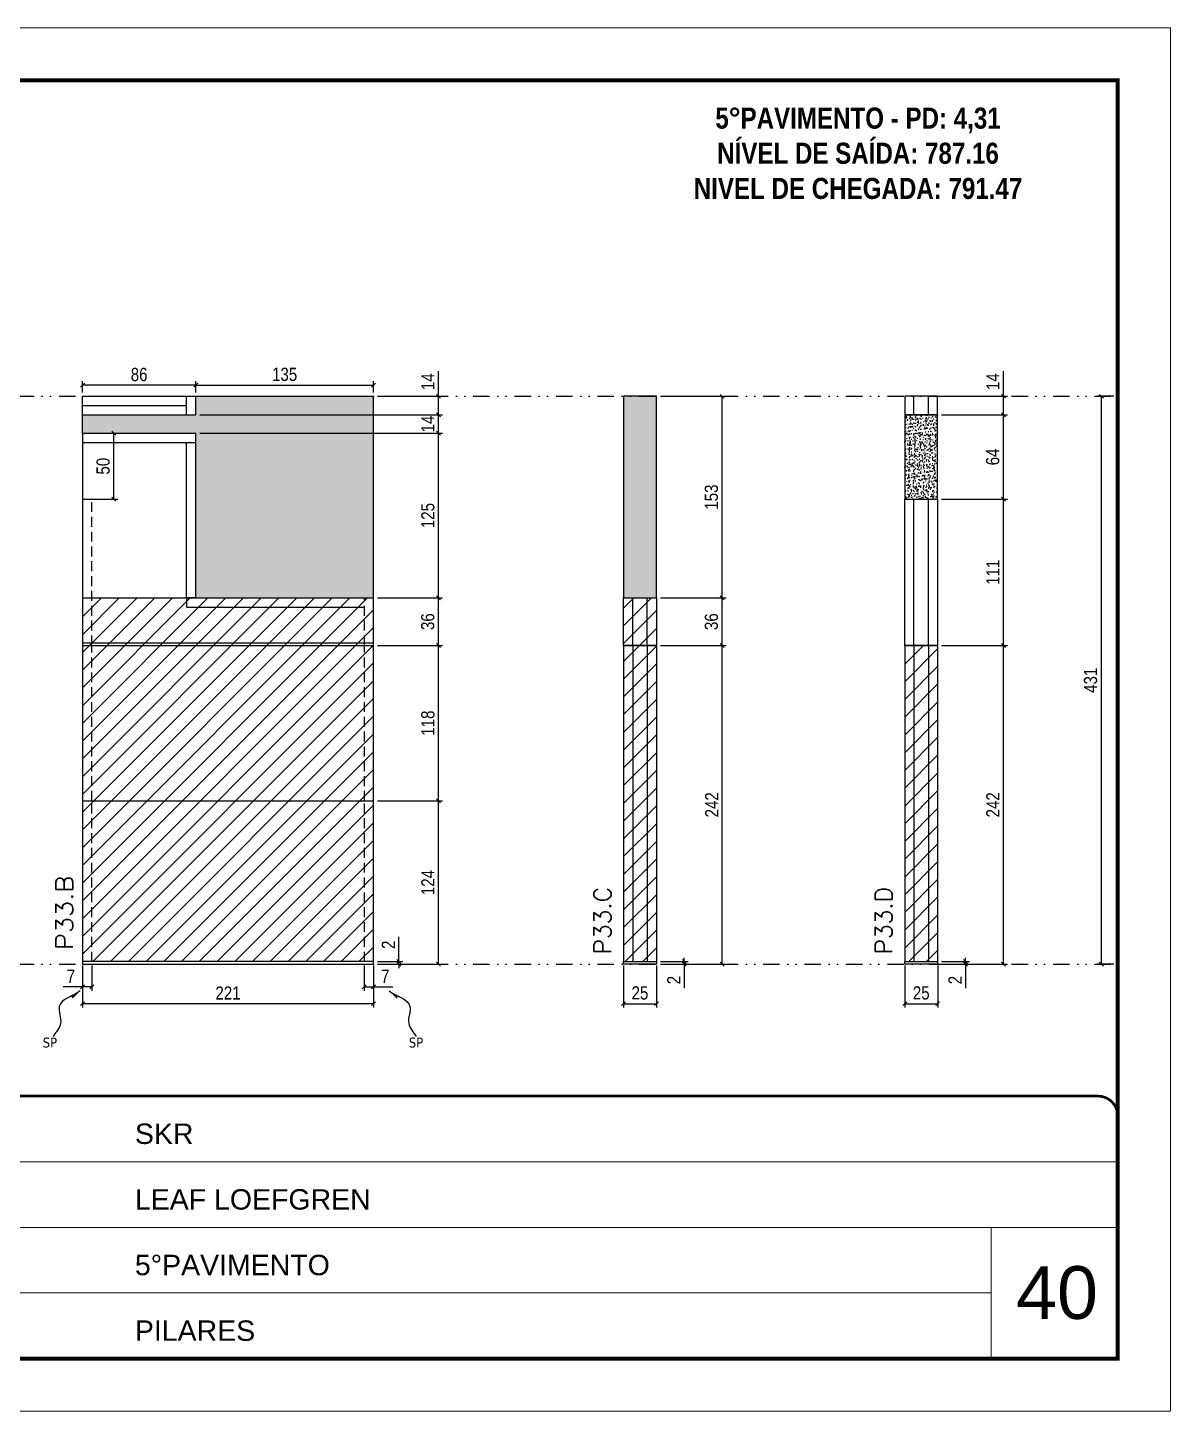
# Model space of a CAD drawing. Extents: x 14400 to 27878, y -21631 to 6985.
# Drawn here: x 19786 to 20653, y -4402 to -3352 of the extents above; entities that cross this region are included whole.
import ezdxf

# ---------------------------------------------------------------- set-up
doc = ezdxf.new("R2010")
doc.units = 0
for name, pattern in [('CONTINUO', [0]), ('DASHED', [0.75, 0.5, -0.25]), ('DIVIDE2', [0.625, 0.25, -0.125, 0, -0.125, 0, -0.125]), ('HIDDEN', [0.375, 0.25, -0.125])]:
    doc.linetypes.add(name, pattern=pattern)
for name, color, linetype, lineweight in [('CARIMBO', 255, 'Continuous', 9), ('Folhas', 255, 'Continuous', 9), ('Hachura', 251, 'Continuous', 9), ('SARRAFO DE PRESSAO', 251, 'DASHED', 9), ('Texto Seção', 7, 'Continuous', 15)]:
    doc.layers.add(name, color=color, linetype=linetype, lineweight=lineweight)
for name, color, linetype in [('COTA', 241, 'Continuous'), ('NOMENCLATURA', 7, 'Continuous'), ('Nível', 160, 'Continuous'), ('Painéis', 200, 'Continuous'), ('SARR_2.2x7', 40, 'Continuous'), ('Sarrafo de Pressão', 42, 'HIDDEN'), ('texto', 7, 'Continuous')]:
    doc.layers.add(name, color=color, linetype=linetype)
doc.styles.add('ARIAL', font='arial.ttf')
doc.styles.add('COTA TECNICA', font='techl___.ttf', dxfattribs={"height": 10})
doc.styles.add('COTA TECNICA-50', font='techl___.ttf', dxfattribs={"height": 10})
doc.styles.add('REGUA-120', font='ROMANS.shx', dxfattribs={"height": 15})
doc.styles.add('ROMANC', font='techb___.ttf', dxfattribs={"height": 2.5})
doc.styles.get("Standard").update_dxf_attribs({"font": 'arial.ttf'})
doc.dimstyles.new('COTA PAINEL-50', dxfattribs={"dimtxt": 10, "dimasz": 3, "dimexe": 3, "dimexo": 3, "dimgap": 3, "dimtad": 1, "dimdec": 1, "dimzin": 12, "dimdsep": 46, "dimtxsty": 'COTA TECNICA-50', "dimblk1": 'OBLIQUE', "dimblk2": 'OBLIQUE', "dimsah": 1, "dimcen": 0.9, "dimclrd": 4, "dimclre": 4, "dimclrt": 240, "dimadec": 1, "dimazin": 3, "dimtfac": 1, "dimtdec": 1, "dimtmove": 0, "dimatfit": 3, "dimfxl": 1, "dimtolj": 1, "dimtzin": 12, "dimarcsym": 0})
doc.dimstyles.new('PAINEL', dxfattribs={"dimtxt": 10, "dimasz": 3, "dimexe": 3, "dimexo": 3, "dimgap": 3, "dimtad": 1, "dimdec": 1, "dimzin": 12, "dimdsep": 46, "dimtxsty": 'COTA TECNICA', "dimblk1": 'OBLIQUE', "dimblk2": 'OBLIQUE', "dimsah": 1, "dimcen": 0.9, "dimclrd": 4, "dimclre": 4, "dimclrt": 240, "dimadec": 1, "dimazin": 3, "dimtfac": 1, "dimtdec": 1, "dimtmove": 0, "dimatfit": 3, "dimfxl": 1, "dimtolj": 1, "dimtzin": 12, "dimarcsym": 0})
doc.dimstyles.get("Standard").update_dxf_attribs({"dimtxt": 0.18, "dimasz": 0.18, "dimexe": 0.18, "dimexo": 0.0625, "dimgap": 0.09, "dimtad": 0, "dimtih": 1, "dimtoh": 1, "dimdec": 4, "dimzin": 0, "dimdsep": 46, "dimtxsty": 'Standard', "dimcen": 0.09, "dimadec": 0, "dimazin": 0, "dimtfac": 1, "dimtdec": 4, "dimtofl": 0, "dimtmove": 0, "dimatfit": 3, "dimfxl": 1, "dimtolj": 1, "dimtzin": 0, "dimarcsym": 0})

# ---------------------------------------------------------------- blocks, each defined once
blk = doc.blocks.new('9999999999')
at = {"color": 30, "linetype": 'CONTINUO'}
for p, q in [((98564.6, 34379.6), (99584, 34379.6)), ((98564.6, 34329.8), (99488, 34329.8)), ((99584, 34329.8), (99488, 34329.8)), ((99488, 34329.8), (99488, 34230.2)), ((98564.6, 34280), (99488, 34280))]:
    blk.add_line(p, q, dxfattribs=at)
at = {"color": 30, "linetype": 'CONTINUO', "const_width": 2}
blk.add_lwpolyline([(99584, 34230.2), (99584, 34414.4, 0.414214), (99569, 34429.4), (98229, 34429.4, 0.414214), (98214, 34414.4), (98214, 34245.2, 0.414214), (98229, 34230.2), (99584, 34230.2)], format="xyb", dxfattribs=at)
at = {"layer": 'Folhas'}
blk.add_lwpolyline([(98139, 34190.2), (99624, 34190.2), (99624, 35240.2), (98139, 35240.2)], close=True, dxfattribs=at)
at = {"layer": 'Folhas', "color": 30, "const_width": 3}
blk.add_lwpolyline([(98214, 34230.2), (99584, 34230.2), (99584, 35200.2), (98214, 35200.2)], close=True, dxfattribs=at)
at = {"color": 7, "linetype": 'Continuous', "ltscale": 5, "style": 'ARIAL'}
for s, height, p in [('SKR', 15.48, (98837.7, 34393.1)), ('LEAF LOEFGREN', 15.483, (98837.7, 34343.3)), ('5°PAVIMENTO', 15.483, (98837.7, 34293.5)), ('PILARES', 15.48, (98837.7, 34243.7))]:
    blk.add_text(s, height=height, dxfattribs=at).set_placement(p)
blk = doc.blocks.new('_Oblique')
at = {"color": 0, "linetype": 'ByBlock', "lineweight": -2}
blk.add_line((-0.5, -0.5), (0.5, 0.5), dxfattribs=at)
blk = doc.blocks.new('*D1485')
at = {"layer": 'COTA', "color": 4, "lineweight": -2, "transparency": 16777216}
for p, q in [((20238.2, -4064.2), (20238.2, -4096.1)), ((20263.2, -4064.2), (20263.2, -4096.1)), ((20238.2, -4093.1), (20263.2, -4093.1))]:
    blk.add_line(p, q, dxfattribs=at)
at = {"layer": 'Defpoints', "color": 0, "transparency": 16777216}
for p in [(20238.2, -4061.2), (20263.2, -4061.2), (20263.2, -4093.1)]:
    blk.add_point(p, dxfattribs=at)
at = {"layer": 'COTA', "color": 4, "lineweight": -2, "transparency": 16777216, "xscale": 3, "yscale": 3, "zscale": 3, "rotation": 180}
blk.add_blockref('_Oblique', (20238.2, -4093.1), dxfattribs=at)
at = {"layer": 'COTA', "color": 4, "lineweight": -2, "transparency": 16777216, "xscale": 3, "yscale": 3, "zscale": 3}
blk.add_blockref('_Oblique', (20263.2, -4093.1), dxfattribs=at)
at = {"layer": 'COTA', "color": 240, "transparency": 16777216, "insert": (20250.7, -4085), "char_height": 10, "attachment_point": 5, "style": 'COTA TECNICA'}
blk.add_mtext('\\A1;25', dxfattribs=at)
blk = doc.blocks.new('*D1486')
at = {"layer": 'COTA', "color": 4, "lineweight": -2, "transparency": 16777216}
for p, q in [((20266.2, -4061.2), (20287.4, -4061.2)), ((20266.2, -4063.2), (20287.4, -4063.2)), ((20284.4, -4061.2), (20284.4, -4058.2)), ((20284.4, -4061.2), (20284.4, -4063.2)), ((20284.4, -4063.2), (20284.4, -4081.3))]:
    blk.add_line(p, q, dxfattribs=at)
at = {"layer": 'Defpoints', "color": 0, "transparency": 16777216}
for p in [(20263.2, -4061.2), (20263.2, -4063.2), (20284.4, -4061.2)]:
    blk.add_point(p, dxfattribs=at)
at = {"layer": 'COTA', "color": 4, "lineweight": -2, "transparency": 16777216, "xscale": 3, "yscale": 3, "zscale": 3}
for p, rotation in [((20284.4, -4061.2), 270), ((20284.4, -4063.2), 90)]:
    blk.add_blockref('_Oblique', p, dxfattribs=dict(at, rotation=rotation))
at = {"layer": 'COTA', "color": 240, "transparency": 16777216, "insert": (20276.4, -4075.2), "char_height": 10, "attachment_point": 5, "rotation": 90, "style": 'COTA TECNICA-50'}
blk.add_mtext('\\A1;2', dxfattribs=at)
blk = doc.blocks.new('*D1487')
at = {"layer": 'COTA', "color": 4, "lineweight": -2, "transparency": 16777216}
for p, q in [((20266.2, -3821.2), (20316.2, -3821.2)), ((20313.2, -4063.2), (20313.2, -3821.2)), ((20266.2, -4063.2), (20316.2, -4063.2))]:
    blk.add_line(p, q, dxfattribs=at)
at = {"layer": 'Defpoints', "color": 0, "transparency": 16777216}
for p in [(20263.2, -3821.2), (20313.2, -3821.2), (20263.2, -4063.2)]:
    blk.add_point(p, dxfattribs=at)
at = {"layer": 'COTA', "color": 4, "lineweight": -2, "transparency": 16777216, "xscale": 3, "yscale": 3, "zscale": 3}
for p, rotation in [((20313.2, -3821.2), 90), ((20313.2, -4063.2), 270)]:
    blk.add_blockref('_Oblique', p, dxfattribs=dict(at, rotation=rotation))
at = {"layer": 'COTA', "color": 240, "transparency": 16777216, "insert": (20305.2, -3942.2), "char_height": 10, "attachment_point": 5, "rotation": 90, "style": 'COTA TECNICA-50'}
blk.add_mtext('\\A1;242', dxfattribs=at)
blk = doc.blocks.new('*D1556')
at = {"layer": 'COTA', "color": 4, "lineweight": -2, "transparency": 16777216}
for p, q in [((20266.2, -3632.2), (20316.2, -3632.2)), ((20313.2, -3785.2), (20313.2, -3632.2)), ((20266.2, -3785.2), (20316.2, -3785.2))]:
    blk.add_line(p, q, dxfattribs=at)
at = {"layer": 'Defpoints', "color": 0, "transparency": 16777216}
for p in [(20263.2, -3632.2), (20313.2, -3632.2), (20263.2, -3785.2)]:
    blk.add_point(p, dxfattribs=at)
at = {"layer": 'COTA', "color": 4, "lineweight": -2, "transparency": 16777216, "xscale": 3, "yscale": 3, "zscale": 3}
for p, rotation in [((20313.2, -3632.2), 90), ((20313.2, -3785.2), 270)]:
    blk.add_blockref('_Oblique', p, dxfattribs=dict(at, rotation=rotation))
at = {"layer": 'COTA', "color": 240, "transparency": 16777216, "insert": (20305, -3708.7), "char_height": 10, "attachment_point": 5, "rotation": 90, "style": 'COTA TECNICA'}
blk.add_mtext('\\A1;153', dxfattribs=at)
blk = doc.blocks.new('*D1585')
at = {"layer": 'COTA', "color": 4, "lineweight": -2, "transparency": 16777216}
for p, q in [((19827.4, -4064.2), (19827.4, -4096.1)), ((20048.4, -4064.2), (20048.4, -4096.1)), ((20048.4, -4093.1), (19827.4, -4093.1))]:
    blk.add_line(p, q, dxfattribs=at)
at = {"layer": 'Defpoints', "color": 0, "transparency": 16777216}
for p in [(19827.4, -4061.2), (20048.4, -4061.2), (19827.4, -4093.1)]:
    blk.add_point(p, dxfattribs=at)
at = {"layer": 'COTA', "color": 4, "lineweight": -2, "transparency": 16777216, "xscale": 3, "yscale": 3, "zscale": 3, "rotation": 180}
blk.add_blockref('_Oblique', (19827.4, -4093.1), dxfattribs=at)
at = {"layer": 'COTA', "color": 4, "lineweight": -2, "transparency": 16777216, "xscale": 3, "yscale": 3, "zscale": 3}
blk.add_blockref('_Oblique', (20048.4, -4093.1), dxfattribs=at)
at = {"layer": 'COTA', "color": 240, "transparency": 16777216, "insert": (19937.9, -4085), "char_height": 10, "attachment_point": 5, "style": 'COTA TECNICA'}
blk.add_mtext('\\A1;221', dxfattribs=at)
blk = doc.blocks.new('*D1586')
at = {"layer": 'COTA', "color": 4, "lineweight": -2, "transparency": 16777216}
for p, q in [((20041.4, -4064.2), (20041.4, -4083.4)), ((20048.4, -4066.2), (20048.4, -4083.4)), ((20041.4, -4080.4), (20048.4, -4080.4)), ((20048.4, -4080.4), (20063.1, -4080.4))]:
    blk.add_line(p, q, dxfattribs=at)
at = {"layer": 'Defpoints', "color": 0, "transparency": 16777216}
for p in [(20041.4, -4061.2), (20048.4, -4063.2), (20048.4, -4080.4)]:
    blk.add_point(p, dxfattribs=at)
at = {"layer": 'COTA', "color": 4, "lineweight": -2, "transparency": 16777216, "xscale": 3, "yscale": 3, "zscale": 3, "rotation": 180}
blk.add_blockref('_Oblique', (20041.4, -4080.4), dxfattribs=at)
at = {"layer": 'COTA', "color": 4, "lineweight": -2, "transparency": 16777216, "xscale": 3, "yscale": 3, "zscale": 3}
blk.add_blockref('_Oblique', (20048.4, -4080.4), dxfattribs=at)
at = {"layer": 'COTA', "color": 240, "transparency": 16777216, "insert": (20057.3, -4072.3), "char_height": 10, "attachment_point": 5, "style": 'COTA TECNICA-50'}
blk.add_mtext('\\A1;7', dxfattribs=at)
blk = doc.blocks.new('*D1587')
at = {"layer": 'COTA', "color": 4, "lineweight": -2, "transparency": 16777216}
for p, q in [((19827.4, -4066.2), (19827.4, -4083.4)), ((19834.4, -4064.2), (19834.4, -4083.4)), ((19827.4, -4080.4), (19812.7, -4080.4)), ((19834.4, -4080.4), (19827.4, -4080.4))]:
    blk.add_line(p, q, dxfattribs=at)
at = {"layer": 'Defpoints', "color": 0, "transparency": 16777216}
for p in [(19827.4, -4063.2), (19834.4, -4061.2), (19827.4, -4080.4)]:
    blk.add_point(p, dxfattribs=at)
at = {"layer": 'COTA', "color": 4, "lineweight": -2, "transparency": 16777216, "xscale": 3, "yscale": 3, "zscale": 3, "rotation": 180}
blk.add_blockref('_Oblique', (19827.4, -4080.4), dxfattribs=at)
at = {"layer": 'COTA', "color": 4, "lineweight": -2, "transparency": 16777216, "xscale": 3, "yscale": 3, "zscale": 3}
blk.add_blockref('_Oblique', (19834.4, -4080.4), dxfattribs=at)
at = {"layer": 'COTA', "color": 240, "transparency": 16777216, "insert": (19818.6, -4072.3), "char_height": 10, "attachment_point": 5, "style": 'COTA TECNICA-50'}
blk.add_mtext('\\A1;7', dxfattribs=at)
blk = doc.blocks.new('*D1588')
at = {"layer": 'COTA', "color": 4, "lineweight": -2, "transparency": 16777216}
for p, q in [((20067.7, -4061.2), (20067.7, -4042.4)), ((20051.4, -4061.2), (20070.7, -4061.2)), ((20051.4, -4063.2), (20070.7, -4063.2)), ((20067.7, -4063.2), (20067.7, -4061.2)), ((20067.7, -4063.2), (20067.7, -4066.2))]:
    blk.add_line(p, q, dxfattribs=at)
at = {"layer": 'Defpoints', "color": 0, "transparency": 16777216}
for p in [(20048.4, -4061.2), (20048.4, -4063.2), (20067.7, -4063.2)]:
    blk.add_point(p, dxfattribs=at)
at = {"layer": 'COTA', "color": 4, "lineweight": -2, "transparency": 16777216, "xscale": 3, "yscale": 3, "zscale": 3}
for p, rotation in [((20067.7, -4061.2), 270), ((20067.7, -4063.2), 90)]:
    blk.add_blockref('_Oblique', p, dxfattribs=dict(at, rotation=rotation))
at = {"layer": 'COTA', "color": 240, "transparency": 16777216, "insert": (20059.7, -4048.4), "char_height": 10, "attachment_point": 5, "rotation": 90, "style": 'COTA TECNICA-50'}
blk.add_mtext('\\A1;2', dxfattribs=at)
blk = doc.blocks.new('*D1590')
at = {"layer": 'COTA', "color": 4, "linetype": 'ByBlock', "lineweight": -2, "transparency": 16777216}
for p, q in [((20051.4, -3939.2), (20100.8, -3939.2)), ((20097.8, -4063.2), (20097.8, -3939.2)), ((20051.4, -4063.2), (20100.8, -4063.2))]:
    blk.add_line(p, q, dxfattribs=at)
at = {"layer": 'Defpoints', "color": 0, "linetype": 'ByBlock', "transparency": 16777216}
for p in [(20048.4, -3939.2), (20097.8, -3939.2), (20048.4, -4063.2)]:
    blk.add_point(p, dxfattribs=at)
at = {"layer": 'COTA', "color": 4, "linetype": 'ByBlock', "lineweight": -2, "transparency": 16777216, "xscale": 3, "yscale": 3, "zscale": 3}
for p, rotation in [((20097.8, -3939.2), 90), ((20097.8, -4063.2), 270)]:
    blk.add_blockref('_Oblique', p, dxfattribs=dict(at, rotation=rotation))
at = {"layer": 'COTA', "color": 240, "linetype": 'ByBlock', "transparency": 16777216, "insert": (20089.7, -4001.2), "char_height": 10, "attachment_point": 5, "rotation": 90, "style": 'COTA TECNICA'}
blk.add_mtext('\\A1;124', dxfattribs=at)
blk = doc.blocks.new('*D1589')
at = {"layer": 'COTA', "color": 4, "lineweight": -2, "transparency": 16777216}
for p, q in [((20051.4, -3821.2), (20100.8, -3821.2)), ((20097.8, -3939.2), (20097.8, -3821.2)), ((20051.4, -3939.2), (20100.8, -3939.2))]:
    blk.add_line(p, q, dxfattribs=at)
at = {"layer": 'Defpoints', "color": 0, "transparency": 16777216}
for p in [(20048.4, -3821.2), (20097.8, -3821.2), (20048.4, -3939.2)]:
    blk.add_point(p, dxfattribs=at)
at = {"layer": 'COTA', "color": 4, "lineweight": -2, "transparency": 16777216, "xscale": 3, "yscale": 3, "zscale": 3}
for p, rotation in [((20097.8, -3821.2), 90), ((20097.8, -3939.2), 270)]:
    blk.add_blockref('_Oblique', p, dxfattribs=dict(at, rotation=rotation))
at = {"layer": 'COTA', "color": 240, "transparency": 16777216, "insert": (20089.7, -3880.2), "char_height": 10, "attachment_point": 5, "rotation": 90, "style": 'COTA TECNICA'}
blk.add_mtext('\\A1;118', dxfattribs=at)
blk = doc.blocks.new('*D1591')
at = {"layer": 'COTA', "color": 4, "lineweight": -2, "transparency": 16777216}
for p, q in [((20451.8, -4064.2), (20451.8, -4096.1)), ((20476.8, -4064.2), (20476.8, -4096.1)), ((20451.8, -4093.1), (20476.8, -4093.1))]:
    blk.add_line(p, q, dxfattribs=at)
at = {"layer": 'Defpoints', "color": 0, "transparency": 16777216}
for p in [(20451.8, -4061.2), (20476.8, -4061.2), (20476.8, -4093.1)]:
    blk.add_point(p, dxfattribs=at)
at = {"layer": 'COTA', "color": 4, "lineweight": -2, "transparency": 16777216, "xscale": 3, "yscale": 3, "zscale": 3, "rotation": 180}
blk.add_blockref('_Oblique', (20451.8, -4093.1), dxfattribs=at)
at = {"layer": 'COTA', "color": 4, "lineweight": -2, "transparency": 16777216, "xscale": 3, "yscale": 3, "zscale": 3}
blk.add_blockref('_Oblique', (20476.8, -4093.1), dxfattribs=at)
at = {"layer": 'COTA', "color": 240, "transparency": 16777216, "insert": (20464.3, -4085), "char_height": 10, "attachment_point": 5, "style": 'COTA TECNICA'}
blk.add_mtext('\\A1;25', dxfattribs=at)
blk = doc.blocks.new('*D1592')
at = {"layer": 'COTA', "color": 4, "lineweight": -2, "transparency": 16777216}
for p, q in [((20479.8, -4061.2), (20501, -4061.2)), ((20479.8, -4063.2), (20501, -4063.2)), ((20498, -4061.2), (20498, -4058.2)), ((20498, -4061.2), (20498, -4063.2)), ((20498, -4063.2), (20498, -4081.3))]:
    blk.add_line(p, q, dxfattribs=at)
at = {"layer": 'Defpoints', "color": 0, "transparency": 16777216}
for p in [(20476.8, -4061.2), (20476.8, -4063.2), (20498, -4061.2)]:
    blk.add_point(p, dxfattribs=at)
at = {"layer": 'COTA', "color": 4, "lineweight": -2, "transparency": 16777216, "xscale": 3, "yscale": 3, "zscale": 3}
for p, rotation in [((20498, -4061.2), 270), ((20498, -4063.2), 90)]:
    blk.add_blockref('_Oblique', p, dxfattribs=dict(at, rotation=rotation))
at = {"layer": 'COTA', "color": 240, "transparency": 16777216, "insert": (20490, -4075.2), "char_height": 10, "attachment_point": 5, "rotation": 90, "style": 'COTA TECNICA-50'}
blk.add_mtext('\\A1;2', dxfattribs=at)
blk = doc.blocks.new('*D1593')
at = {"layer": 'COTA', "color": 4, "lineweight": -2, "transparency": 16777216}
for p, q in [((20479.8, -3821.2), (20529.8, -3821.2)), ((20526.8, -4063.2), (20526.8, -3821.2)), ((20479.8, -4063.2), (20529.8, -4063.2))]:
    blk.add_line(p, q, dxfattribs=at)
at = {"layer": 'Defpoints', "color": 0, "transparency": 16777216}
for p in [(20476.8, -3821.2), (20526.8, -3821.2), (20476.8, -4063.2)]:
    blk.add_point(p, dxfattribs=at)
at = {"layer": 'COTA', "color": 4, "lineweight": -2, "transparency": 16777216, "xscale": 3, "yscale": 3, "zscale": 3}
for p, rotation in [((20526.8, -3821.2), 90), ((20526.8, -4063.2), 270)]:
    blk.add_blockref('_Oblique', p, dxfattribs=dict(at, rotation=rotation))
at = {"layer": 'COTA', "color": 240, "transparency": 16777216, "insert": (20518.7, -3942.2), "char_height": 10, "attachment_point": 5, "rotation": 90, "style": 'COTA TECNICA-50'}
blk.add_mtext('\\A1;242', dxfattribs=at)
blk = doc.blocks.new('*D1794')
at = {"layer": 'COTA', "color": 4, "lineweight": -2, "transparency": 16777216}
for p, q in [((20266.2, -3785.2), (20316.2, -3785.2)), ((20313.2, -3821.2), (20313.2, -3785.2)), ((20266.2, -3821.2), (20316.2, -3821.2))]:
    blk.add_line(p, q, dxfattribs=at)
at = {"layer": 'Defpoints', "color": 0, "transparency": 16777216}
for p in [(20263.2, -3785.2), (20313.2, -3785.2), (20263.2, -3821.2)]:
    blk.add_point(p, dxfattribs=at)
at = {"layer": 'COTA', "color": 4, "lineweight": -2, "transparency": 16777216, "xscale": 3, "yscale": 3, "zscale": 3}
for p, rotation in [((20313.2, -3785.2), 90), ((20313.2, -3821.2), 270)]:
    blk.add_blockref('_Oblique', p, dxfattribs=dict(at, rotation=rotation))
at = {"layer": 'COTA', "color": 240, "transparency": 16777216, "insert": (20305, -3803.2), "char_height": 10, "attachment_point": 5, "rotation": 90, "style": 'COTA TECNICA'}
blk.add_mtext('\\A1;36', dxfattribs=at)
blk = doc.blocks.new('*D2082')
at = {"layer": 'COTA', "color": 4, "lineweight": -2, "transparency": 16777216}
for p, q in [((20479.8, -3646.2), (20529.8, -3646.2)), ((20526.8, -3710.2), (20526.8, -3646.2)), ((20479.8, -3710.2), (20529.8, -3710.2))]:
    blk.add_line(p, q, dxfattribs=at)
at = {"layer": 'Defpoints', "color": 0, "transparency": 16777216}
for p in [(20476.8, -3646.2), (20526.8, -3646.2), (20476.8, -3710.2)]:
    blk.add_point(p, dxfattribs=at)
at = {"layer": 'COTA', "color": 4, "lineweight": -2, "transparency": 16777216, "xscale": 3, "yscale": 3, "zscale": 3}
for p, rotation in [((20526.8, -3646.2), 90), ((20526.8, -3710.2), 270)]:
    blk.add_blockref('_Oblique', p, dxfattribs=dict(at, rotation=rotation))
at = {"layer": 'COTA', "color": 240, "transparency": 16777216, "insert": (20518.6, -3678.2), "char_height": 10, "attachment_point": 5, "rotation": 90, "style": 'COTA TECNICA'}
blk.add_mtext('\\A1;64', dxfattribs=at)
blk = doc.blocks.new('*D2083')
at = {"layer": 'COTA', "color": 4, "lineweight": -2, "transparency": 16777216}
for p, q in [((20479.8, -3710.2), (20529.8, -3710.2)), ((20526.8, -3821.2), (20526.8, -3710.2)), ((20479.8, -3821.2), (20529.8, -3821.2))]:
    blk.add_line(p, q, dxfattribs=at)
at = {"layer": 'Defpoints', "color": 0, "transparency": 16777216}
for p in [(20476.8, -3710.2), (20526.8, -3710.2), (20476.8, -3821.2)]:
    blk.add_point(p, dxfattribs=at)
at = {"layer": 'COTA', "color": 4, "lineweight": -2, "transparency": 16777216, "xscale": 3, "yscale": 3, "zscale": 3}
for p, rotation in [((20526.8, -3710.2), 90), ((20526.8, -3821.2), 270)]:
    blk.add_blockref('_Oblique', p, dxfattribs=dict(at, rotation=rotation))
at = {"layer": 'COTA', "color": 240, "transparency": 16777216, "insert": (20518.7, -3765.7), "char_height": 10, "attachment_point": 5, "rotation": 90, "style": 'COTA TECNICA'}
blk.add_mtext('\\A1;111', dxfattribs=at)
blk = doc.blocks.new('*D4063')
at = {"layer": 'COTA', "color": 4, "lineweight": -2, "transparency": 16777216}
for p, q in [((20610.5, -3632.2), (20598.1, -3632.2)), ((20601.1, -4063.2), (20601.1, -3632.2)), ((20610.5, -4063.2), (20598.1, -4063.2))]:
    blk.add_line(p, q, dxfattribs=at)
at = {"layer": 'Defpoints', "color": 0, "transparency": 16777216}
for p in [(20601.1, -3632.2), (20613.5, -3632.2), (20613.5, -4063.2)]:
    blk.add_point(p, dxfattribs=at)
at = {"layer": 'COTA', "color": 4, "lineweight": -2, "transparency": 16777216, "xscale": 3, "yscale": 3, "zscale": 3}
for p, rotation in [((20601.1, -3632.2), 90), ((20601.1, -4063.2), 270)]:
    blk.add_blockref('_Oblique', p, dxfattribs=dict(at, rotation=rotation))
at = {"layer": 'COTA', "color": 240, "transparency": 16777216, "insert": (20592.9, -3847.7), "char_height": 10, "attachment_point": 5, "rotation": 90, "style": 'COTA TECNICA'}
blk.add_mtext('\\A1;431', dxfattribs=at)
blk = doc.blocks.new('*D4070')
at = {"layer": 'COTA', "color": 4, "lineweight": -2, "transparency": 16777216}
for p, q in [((20051.4, -3785.2), (20100.8, -3785.2)), ((20097.8, -3821.2), (20097.8, -3785.2)), ((20051.4, -3821.2), (20100.8, -3821.2))]:
    blk.add_line(p, q, dxfattribs=at)
at = {"layer": 'Defpoints', "color": 0, "transparency": 16777216}
for p in [(20048.4, -3785.2), (20097.8, -3785.2), (20048.4, -3821.2)]:
    blk.add_point(p, dxfattribs=at)
at = {"layer": 'COTA', "color": 4, "lineweight": -2, "transparency": 16777216, "xscale": 3, "yscale": 3, "zscale": 3}
for p, rotation in [((20097.8, -3785.2), 90), ((20097.8, -3821.2), 270)]:
    blk.add_blockref('_Oblique', p, dxfattribs=dict(at, rotation=rotation))
at = {"layer": 'COTA', "color": 240, "transparency": 16777216, "insert": (20089.6, -3803.2), "char_height": 10, "attachment_point": 5, "rotation": 90, "style": 'COTA TECNICA'}
blk.add_mtext('\\A1;36', dxfattribs=at)
blk = doc.blocks.new('*D4071')
at = {"layer": 'COTA', "color": 4, "lineweight": -2, "transparency": 16777216}
for p, q in [((19830.4, -3660.2), (19854.2, -3660.2)), ((19851.2, -3710.2), (19851.2, -3660.2)), ((19830.4, -3710.2), (19854.2, -3710.2))]:
    blk.add_line(p, q, dxfattribs=at)
at = {"layer": 'Defpoints', "color": 0, "transparency": 16777216}
for p in [(19827.4, -3660.2), (19851.2, -3660.2), (19827.4, -3710.2)]:
    blk.add_point(p, dxfattribs=at)
at = {"layer": 'COTA', "color": 4, "lineweight": -2, "transparency": 16777216, "xscale": 3, "yscale": 3, "zscale": 3}
for p, rotation in [((19851.2, -3660.2), 90), ((19851.2, -3710.2), 270)]:
    blk.add_blockref('_Oblique', p, dxfattribs=dict(at, rotation=rotation))
at = {"layer": 'COTA', "color": 240, "transparency": 16777216, "insert": (19843.1, -3685.2), "char_height": 10, "attachment_point": 5, "rotation": 90, "style": 'COTA TECNICA'}
blk.add_mtext('\\A1;50', dxfattribs=at)
blk = doc.blocks.new('*D4072')
at = {"layer": 'COTA', "color": 4, "lineweight": -2, "transparency": 16777216}
for p, q in [((19916.4, -3660.2), (20100.8, -3660.2)), ((20097.8, -3785.2), (20097.8, -3660.2)), ((20051.4, -3785.2), (20100.8, -3785.2))]:
    blk.add_line(p, q, dxfattribs=at)
at = {"layer": 'Defpoints', "color": 0, "transparency": 16777216}
for p in [(19913.4, -3660.2), (20097.8, -3660.2), (20048.4, -3785.2)]:
    blk.add_point(p, dxfattribs=at)
at = {"layer": 'COTA', "color": 4, "lineweight": -2, "transparency": 16777216, "xscale": 3, "yscale": 3, "zscale": 3}
for p, rotation in [((20097.8, -3660.2), 90), ((20097.8, -3785.2), 270)]:
    blk.add_blockref('_Oblique', p, dxfattribs=dict(at, rotation=rotation))
at = {"layer": 'COTA', "color": 240, "transparency": 16777216, "insert": (20089.7, -3722.7), "char_height": 10, "attachment_point": 5, "rotation": 90, "style": 'COTA TECNICA'}
blk.add_mtext('\\A1;125', dxfattribs=at)
blk = doc.blocks.new('*D4073')
at = {"layer": 'COTA', "color": 4, "lineweight": -2, "transparency": 16777216}
for p, q in [((19916.4, -3646.2), (20100.8, -3646.2)), ((20097.8, -3660.2), (20097.8, -3646.2)), ((19916.4, -3660.2), (20100.8, -3660.2))]:
    blk.add_line(p, q, dxfattribs=at)
at = {"layer": 'Defpoints', "color": 0, "transparency": 16777216}
for p in [(19913.4, -3646.2), (20097.8, -3646.2), (19913.4, -3660.2)]:
    blk.add_point(p, dxfattribs=at)
at = {"layer": 'COTA', "color": 4, "lineweight": -2, "transparency": 16777216, "xscale": 3, "yscale": 3, "zscale": 3}
for p, rotation in [((20097.8, -3646.2), 90), ((20097.8, -3660.2), 270)]:
    blk.add_blockref('_Oblique', p, dxfattribs=dict(at, rotation=rotation))
at = {"layer": 'COTA', "color": 240, "transparency": 16777216, "insert": (20089.7, -3653.2), "char_height": 10, "attachment_point": 5, "rotation": 90, "style": 'COTA TECNICA'}
blk.add_mtext('\\A1;14', dxfattribs=at)
blk = doc.blocks.new('*D4074')
at = {"layer": 'COTA', "color": 4, "lineweight": -2, "transparency": 16777216}
for p, q in [((20097.8, -3632.2), (20097.8, -3613)), ((20051.4, -3632.2), (20100.8, -3632.2)), ((20097.8, -3646.2), (20097.8, -3632.2)), ((19916.4, -3646.2), (20100.8, -3646.2))]:
    blk.add_line(p, q, dxfattribs=at)
at = {"layer": 'Defpoints', "color": 0, "transparency": 16777216}
for p in [(20048.4, -3632.2), (20097.8, -3632.2), (19913.4, -3646.2)]:
    blk.add_point(p, dxfattribs=at)
at = {"layer": 'COTA', "color": 4, "lineweight": -2, "transparency": 16777216, "xscale": 3, "yscale": 3, "zscale": 3}
for p, rotation in [((20097.8, -3632.2), 90), ((20097.8, -3646.2), 270)]:
    blk.add_blockref('_Oblique', p, dxfattribs=dict(at, rotation=rotation))
at = {"layer": 'COTA', "color": 240, "transparency": 16777216, "insert": (20089.7, -3621.1), "char_height": 10, "attachment_point": 5, "rotation": 90, "style": 'COTA TECNICA'}
blk.add_mtext('\\A1;14', dxfattribs=at)
blk = doc.blocks.new('*D4075')
at = {"layer": 'COTA', "color": 4, "lineweight": -2, "transparency": 16777216}
for p, q in [((19827.4, -3629.2), (19827.4, -3620.8)), ((19913.4, -3629.2), (19913.4, -3620.8)), ((19913.4, -3623.8), (19827.4, -3623.8))]:
    blk.add_line(p, q, dxfattribs=at)
at = {"layer": 'Defpoints', "color": 0, "transparency": 16777216}
for p in [(19827.4, -3623.8), (19827.4, -3632.2), (19913.4, -3632.2)]:
    blk.add_point(p, dxfattribs=at)
at = {"layer": 'COTA', "color": 4, "lineweight": -2, "transparency": 16777216, "xscale": 3, "yscale": 3, "zscale": 3, "rotation": 180}
blk.add_blockref('_Oblique', (19827.4, -3623.8), dxfattribs=at)
at = {"layer": 'COTA', "color": 4, "lineweight": -2, "transparency": 16777216, "xscale": 3, "yscale": 3, "zscale": 3}
blk.add_blockref('_Oblique', (19913.4, -3623.8), dxfattribs=at)
at = {"layer": 'COTA', "color": 240, "transparency": 16777216, "insert": (19870.4, -3615.7), "char_height": 10, "attachment_point": 5, "style": 'COTA TECNICA'}
blk.add_mtext('\\A1;86', dxfattribs=at)
blk = doc.blocks.new('*D4076')
at = {"layer": 'COTA', "color": 4, "lineweight": -2, "transparency": 16777216}
for p, q in [((19913.4, -3629.2), (19913.4, -3620.8)), ((20048.4, -3629.2), (20048.4, -3620.8)), ((19913.4, -3623.8), (20048.4, -3623.8))]:
    blk.add_line(p, q, dxfattribs=at)
at = {"layer": 'Defpoints', "color": 0, "transparency": 16777216}
for p in [(19913.4, -3632.2), (20048.4, -3623.8), (20048.4, -3632.2)]:
    blk.add_point(p, dxfattribs=at)
at = {"layer": 'COTA', "color": 4, "lineweight": -2, "transparency": 16777216, "xscale": 3, "yscale": 3, "zscale": 3, "rotation": 180}
blk.add_blockref('_Oblique', (19913.4, -3623.8), dxfattribs=at)
at = {"layer": 'COTA', "color": 4, "lineweight": -2, "transparency": 16777216, "xscale": 3, "yscale": 3, "zscale": 3}
blk.add_blockref('_Oblique', (20048.4, -3623.8), dxfattribs=at)
at = {"layer": 'COTA', "color": 240, "transparency": 16777216, "insert": (19980.9, -3615.6), "char_height": 10, "attachment_point": 5, "style": 'COTA TECNICA'}
blk.add_mtext('\\A1;135', dxfattribs=at)
blk = doc.blocks.new('*D4077')
at = {"layer": 'COTA', "color": 4, "lineweight": -2, "transparency": 16777216}
for p, q in [((20526.8, -3632.2), (20526.8, -3613)), ((20479.8, -3632.2), (20529.8, -3632.2)), ((20526.8, -3646.2), (20526.8, -3632.2)), ((20479.8, -3646.2), (20529.8, -3646.2))]:
    blk.add_line(p, q, dxfattribs=at)
at = {"layer": 'Defpoints', "color": 0, "transparency": 16777216}
for p in [(20476.8, -3632.2), (20526.8, -3632.2), (20476.8, -3646.2)]:
    blk.add_point(p, dxfattribs=at)
at = {"layer": 'COTA', "color": 4, "lineweight": -2, "transparency": 16777216, "xscale": 3, "yscale": 3, "zscale": 3}
for p, rotation in [((20526.8, -3632.2), 90), ((20526.8, -3646.2), 270)]:
    blk.add_blockref('_Oblique', p, dxfattribs=dict(at, rotation=rotation))
at = {"layer": 'COTA', "color": 240, "transparency": 16777216, "insert": (20518.7, -3621.1), "char_height": 10, "attachment_point": 5, "rotation": 90, "style": 'COTA TECNICA'}
blk.add_mtext('\\A1;14', dxfattribs=at)

msp = doc.modelspace()

# ---------------------------------------------------------------- hatches: boundary and pattern name
at = {"layer": 'COTA'}
h = msp.add_hatch(dxfattribs=at)
h.set_pattern_fill('AR-CONC', color=256, scale=0.03)
h.paths.add_polyline_path([(20048.42, -3785.17), (20048.42, -3632.17), (19913.42, -3632.17), (19913.42, -3646.17), (19827.42, -3646.17), (19827.42, -3660.17), (19913.42, -3660.17), (19913.42, -3785.17)])
h = msp.add_hatch(dxfattribs=at)
h.set_pattern_fill('AR-CONC', color=256, scale=0.03)
h.set_pattern_definition([(50, (0, 1479.575), (5.4655401, -0.4781726), [0.5715, -6.2865]), (355, (0, 1479.575), (-1.0573026, 5.7317054), [0.4572, -5.0292175]), (100.451445, (0.4555, 1479.535), (4.4082374, 5.2535326), [0.4857003, -5.3427073]), (46.1842, (0, 1481.099), (8.1323712, -1.2612698), [0.85725, -9.42975]), (96.635558, (0.678, 1480.994), (7.122124, 7.4227837), [0.7285507, -8.0140682]), (351.18415, (0, 1481.099), (7.122124, 7.4227837), [0.685799, -7.543792]), (21, (0.762, 1480.718), (4.5484317, -3.0679559), [0.5715, -6.2865]), (326, (0.762, 1480.718), (1.8540609, 5.525639), [0.4572, -5.0292]), (71.451445, (1.141, 1480.4624), (6.4024926, 2.457683), [0.4857003, -5.3426981]), (37.5, (0, 1479.5751), (0.0926581, 2.53665117), [0, -4.96824, 0, -5.1054, 0, -5.04825]), (7.5, (0, 1479.575), (2.00458988, 3.00541724), [0, -2.91084, 0, -4.85394, 0, -1.92405]), (327.5, (-1.6993, 1479.5751), (4.06771786, -0.17186232), [0, -1.905, 0, -5.9436, 0, -7.8867]), (317.5, (-2.4613, 1479.575), (4.44387544, 0.76279473), [0, -2.4765, 0, -3.94716, 0, -5.6007])])
h.paths.add_polyline_path([(20263.25, -3632.17), (20238.25, -3632.17), (20238.25, -3785.17), (20263.25, -3785.17)])
h = msp.add_hatch(dxfattribs=at)
h.set_pattern_fill('AR-CONC', color=256, scale=0.03)
h.set_pattern_definition([(50, (213.5154, 1465.575), (5.4655401, -0.4781726), [0.5715, -6.2865]), (355, (213.5154, 1465.575), (-1.0573026, 5.7317054), [0.4572, -5.0292175]), (100.451445, (213.971, 1465.535), (4.4082374, 5.2535326), [0.4857003, -5.3427073]), (46.1842, (213.5154, 1467.099), (8.1323712, -1.2612698), [0.85725, -9.42975]), (96.635558, (214.193, 1466.994), (7.122124, 7.4227837), [0.7285507, -8.0140682]), (351.18415, (213.515, 1467.099), (7.122124, 7.4227837), [0.685799, -7.543792]), (21, (214.2774, 1466.718), (4.5484317, -3.0679559), [0.5715, -6.2865]), (326, (214.2774, 1466.718), (1.8540609, 5.525639), [0.4572, -5.0292]), (71.451445, (214.6565, 1466.4624), (6.4024926, 2.457683), [0.4857003, -5.3426981]), (37.5, (213.5154, 1465.5751), (0.0926581, 2.53665117), [0, -4.96824, 0, -5.1054, 0, -5.04825]), (7.5, (213.5154, 1465.575), (2.00458988, 3.00541724), [0, -2.91084, 0, -4.85394, 0, -1.92405]), (327.5, (211.8162, 1465.5751), (4.06771786, -0.17186232), [0, -1.905, 0, -5.9436, 0, -7.8867]), (317.5, (211.054, 1465.575), (4.44387544, 0.76279473), [0, -2.4765, 0, -3.94716, 0, -5.6007])])
h.paths.add_polyline_path([(20476.76, -3646.17), (20451.76, -3646.17), (20451.76, -3710.17), (20476.76, -3710.17)])
at = {"layer": 'Hachura', "linetype": 'ByBlock'}
h = msp.add_hatch(dxfattribs=at)
h.set_pattern_fill('ANSI31', color=256, scale=3)
h.paths.add_polyline_path([(19611.78, -3821.17), (19390.78, -3821.17), (19390.78, -3939.17), (19611.78, -3939.17)])
h.paths.add_polyline_path([(19611.78, -3939.17), (19390.78, -3939.17), (19390.78, -4061.17), (19611.78, -4061.17)])
h.paths.add_polyline_path([(20048.42, -3939.17), (19827.42, -3939.17), (19827.42, -4061.17), (20048.42, -4061.17)])
h.paths.add_polyline_path([(20048.42, -3785.17), (19827.42, -3785.17), (19827.42, -3939.17), (20048.42, -3939.17)])
h.paths.add_polyline_path([(20263.25, -3785.17), (20238.25, -3785.17), (20238.25, -4061.17), (20263.25, -4061.17)])
h.paths.add_polyline_path([(20476.76, -3821.17), (20451.76, -3821.17), (20451.76, -4061.17), (20476.76, -4061.17)])

# ---------------------------------------------------------------- linework, layer by layer
at = {"layer": 'COTA'}
for p, q in [((19913.42, -3632.17), (20048.42, -3632.17)), ((20048.42, -3785.17), (20048.42, -3632.17)), ((19827.42, -3660.17), (19827.42, -3646.17)), ((19913.42, -3785.17), (19906.42, -3785.17)), ((19906.42, -3785.17), (19906.42, -3792.17))]:
    msp.add_line(p, q, dxfattribs=at)
for points in [[(20238.25, -3785.17), (20263.25, -3785.17), (20263.25, -3632.17), (20238.25, -3632.17)], [(20451.76, -3710.17), (20476.76, -3710.17), (20476.76, -3646.17), (20451.76, -3646.17)]]:
    msp.add_lwpolyline(points, close=True, dxfattribs=at)
at = {"layer": 'Nível', "color": 4, "linetype": 'DIVIDE2', "ltscale": 50}
for p, q in [((19243.47, -3632.17), (20613.47, -3632.17)), ((19243.47, -4063.17), (20613.47, -4063.17))]:
    msp.add_line(p, q, dxfattribs=at)
at = {"layer": 'Painéis'}
for p, q in [((19827.42, -3646.17), (19827.42, -3632.17)), ((19827.42, -3632.17), (19913.42, -3632.17)), ((19913.42, -3646.17), (19913.42, -3632.17)), ((19827.42, -3646.17), (19913.42, -3646.17)), ((19827.42, -3660.17), (19827.42, -4061.17)), ((19827.42, -3660.17), (19913.42, -3660.17)), ((19913.42, -3785.17), (19913.42, -3660.17)), ((19827.42, -3785.17), (20048.42, -3785.17)), ((20048.42, -4061.17), (20048.42, -3785.17)), ((19827.42, -3819.17), (20048.42, -3819.17)), ((19827.42, -3821.17), (20048.42, -3821.17)), ((20238.25, -3821.17), (20238.25, -4061.17)), ((20238.25, -3821.17), (20263.25, -3821.17)), ((20263.25, -3821.17), (20263.25, -4061.17)), ((20451.76, -3821.17), (20451.76, -4061.17)), ((20451.76, -3821.17), (20476.76, -3821.17)), ((20476.76, -3821.17), (20476.76, -4061.17)), ((19827.42, -3939.17), (20048.42, -3939.17)), ((20238.25, -4061.17), (20263.25, -4061.17)), ((20238.25, -4063.17), (20238.25, -4061.17)), ((20263.25, -4063.17), (20238.25, -4063.17)), ((20263.25, -4061.17), (20263.25, -4063.17)), ((20451.76, -4061.17), (20476.76, -4061.17)), ((20451.76, -4063.17), (20451.76, -4061.17)), ((20476.76, -4063.17), (20451.76, -4063.17)), ((20476.76, -4061.17), (20476.76, -4063.17))]:
    msp.add_line(p, q, dxfattribs=at)
for points in [[(20451.76, -3646.17), (20476.76, -3646.17), (20476.76, -3632.17), (20451.76, -3632.17)], [(20451.76, -3710.17), (20476.76, -3710.17), (20476.76, -3821.17), (20451.76, -3821.17)], [(20238.25, -3785.17), (20263.25, -3785.17), (20263.25, -3821.17), (20238.25, -3821.17)], [(20048.42, -4061.17), (19827.42, -4061.17), (19827.42, -4063.17), (20048.42, -4063.17)]]:
    msp.add_lwpolyline(points, close=True, dxfattribs=at)
at = {"layer": 'SARR_2.2x7'}
for p, q in [((19906.42, -3646.17), (19906.42, -3632.17)), ((20458.76, -3646.17), (20458.76, -3632.17)), ((20469.76, -3646.17), (20469.76, -3632.17)), ((19827.42, -3639.17), (19906.42, -3639.17)), ((19827.42, -3667.17), (19913.42, -3667.17)), ((19906.42, -3785.17), (19906.42, -3667.17)), ((20458.76, -3821.17), (20458.76, -3710.17)), ((20469.76, -3821.17), (20469.76, -3710.17)), ((20245.25, -3821.17), (20245.25, -3785.17)), ((20256.25, -3821.17), (20256.25, -3785.17)), ((19906.42, -3792.17), (20041.42, -3792.17)), ((20245.25, -3821.17), (20245.25, -4061.17)), ((20256.25, -3821.17), (20256.25, -4061.17)), ((20458.76, -3821.17), (20458.76, -4061.17)), ((20469.76, -3821.17), (20469.76, -4061.17))]:
    msp.add_line(p, q, dxfattribs=at)
at = {"layer": 'Sarrafo de Pressão', "ltscale": 30}
for p, q in [((19827.42, -3710.17), (19834.42, -3710.17)), ((19834.42, -3821.17), (19834.42, -3710.17)), ((20041.42, -3821.17), (20041.42, -3785.17)), ((19834.42, -3939.17), (19834.42, -3821.17)), ((20041.42, -3939.17), (20041.42, -3821.17)), ((19834.42, -4061.17), (19834.42, -3939.17)), ((20041.42, -4061.17), (20041.42, -3939.17))]:
    msp.add_line(p, q, dxfattribs=at)

# ---------------------------------------------------------------- block references
at = {"layer": 'SARRAFO DE PRESSAO', "color": 6, "linetype": 'ByBlock'}
msp.add_blockref('9999999999', (-78970.51, -38592.65), dxfattribs=at)

# ---------------------------------------------------------------- texts
at = {"layer": 'CARIMBO', "style": 'ARIAL'}
msp.add_text('40', height=40, dxfattribs=at).set_placement((20536.33, -4332.3))
at = {"layer": 'NOMENCLATURA', "color": 2, "insert": (20416.31, -3386.39), "char_height": 16, "attachment_point": 2, "style": 'ROMANC'}
msp.add_mtext_dynamic_manual_height_columns('\\P5°PAVIMENTO - PD: 4,31\\PNÍVEL DE SAÍDA: 787.16\\PNIVEL DE CHEGADA: 791.47', width=432.3511, gutter_width=1, heights=[0], dxfattribs=at)
at = {"layer": 'texto', "color": 0, "char_height": 7.5, "attachment_point": 5}
for insert in [(19802.64, -4122.66), (20080.66, -4122.66)]:
    msp.add_mtext('{\\fTahoma|b0|i0|c0|p34;\\C4;SP}', dxfattribs=dict(at, insert=insert))
at = {"layer": 'Texto Seção', "style": 'REGUA-120', "width": 1.1}
msp.add_text('P33.B', height=13, rotation=90, dxfattribs=at).set_placement((19820.17, -4052.4))
at = {"layer": 'Texto Seção', "char_height": 13, "width": 370.6998, "attachment_point": 7, "rotation": 90, "style": 'REGUA-120'}
for s, insert in [('P33.C', (20228.8, -4055.75)), ('P33.D', (20442.31, -4055.75))]:
    msp.add_mtext(s, dxfattribs=dict(at, insert=insert))

# ---------------------------------------------------------------- dimensions: what is measured, and where the dimension line sits
at = {"layer": 'COTA'}
for base, p1, p2, dimstyle, picture, middle in [((19827.42, -3623.79), (19913.42, -3632.17), (19827.42, -3632.17), 'PAINEL', '*D4075', (19870.42, -3615.66)), ((20048.42, -3623.79), (19913.42, -3632.17), (20048.42, -3632.17), 'PAINEL', '*D4076', (19980.92, -3615.57)), ((20048.42, -4080.41), (20041.42, -4061.17), (20048.42, -4063.17), 'COTA PAINEL-50', '*D1586', (20057.28, -4072.33))]:
    dim = msp.add_linear_dim(base=base, p1=p1, p2=p2, dimstyle=dimstyle, dxfattribs=at)
    dim.commit()
    dim.dimension.update_dxf_attribs({"geometry": picture, "text_midpoint": middle})
for base, p1, p2, angle, dimstyle, picture, middle in [((20097.78, -3632.17), (19913.42, -3646.17), (20048.42, -3632.17), 90, 'PAINEL', '*D4074', (20089.71, -3621.11)), ((20526.75, -3632.17), (20476.76, -3646.17), (20476.76, -3632.17), 90, 'PAINEL', '*D4077', (20518.68, -3621.11)), ((20313.24, -3632.17), (20263.25, -3785.17), (20263.25, -3632.17), 90, 'PAINEL', '*D1556', (20305.02, -3708.67)), ((20601.09, -3632.17), (20613.47, -4063.17), (20613.47, -3632.17), 90, 'PAINEL', '*D4063', (20592.87, -3847.67)), ((20526.75, -3646.17), (20476.76, -3710.17), (20476.76, -3646.17), 90, 'PAINEL', '*D2082', (20518.65, -3678.17)), ((19851.21, -3660.17), (19827.42, -3710.17), (19827.42, -3660.17), 90, 'PAINEL', '*D4071', (19843.1, -3685.17)), ((20097.78, -3660.17), (20048.42, -3785.17), (19913.42, -3660.17), 90, 'PAINEL', '*D4072', (20089.68, -3722.67)), ((20526.75, -3710.17), (20476.76, -3821.17), (20476.76, -3710.17), 90, 'PAINEL', '*D2083', (20518.69, -3765.67)), ((20097.78, -3785.17), (20048.42, -3821.17), (20048.42, -3785.17), 90, 'PAINEL', '*D4070', (20089.57, -3803.17)), ((20313.24, -3785.17), (20263.25, -3821.17), (20263.25, -3785.17), 90, 'PAINEL', '*D1794', (20305.02, -3803.17)), ((20097.78, -3821.17), (20048.42, -3939.17), (20048.42, -3821.17), 90, 'PAINEL', '*D1589', (20089.69, -3880.17)), ((20313.24, -3821.17), (20263.25, -4063.17), (20263.25, -3821.17), 90, 'COTA PAINEL-50', '*D1487', (20305.16, -3942.17)), ((20526.75, -3821.17), (20476.76, -4063.17), (20476.76, -3821.17), 90, 'COTA PAINEL-50', '*D1593', (20518.68, -3942.17)), ((19827.42, -4080.41), (19834.42, -4061.17), (19827.42, -4063.17), 180, 'COTA PAINEL-50', '*D1587', (19818.55, -4072.33))]:
    dim = msp.add_linear_dim(base=base, p1=p1, p2=p2, angle=angle, dimstyle=dimstyle, dxfattribs=at)
    dim.commit()
    dim.dimension.update_dxf_attribs({"geometry": picture, "text_midpoint": middle})
for base, p1, p2, dimstyle, picture, middle in [((20097.78, -3646.17), (19913.42, -3660.17), (19913.42, -3646.17), 'PAINEL', '*D4073', (20097.78, -3653.17)), ((20067.68, -4063.17), (20048.42, -4061.17), (20048.42, -4063.17), 'COTA PAINEL-50', '*D1588', (20067.68, -4048.42)), ((20284.44, -4061.17), (20263.25, -4063.17), (20263.25, -4061.17), 'COTA PAINEL-50', '*D1486', (20284.44, -4075.22)), ((20497.96, -4061.17), (20476.76, -4063.17), (20476.76, -4061.17), 'COTA PAINEL-50', '*D1592', (20497.96, -4075.22))]:
    dim = msp.add_linear_dim(base=base, p1=p1, p2=p2, angle=90, dimstyle=dimstyle, dxfattribs=at)
    dim.commit()
    dim.dimension.update_dxf_attribs({"geometry": picture, "text_midpoint": middle, "dimtype": 160})
at = {"layer": 'COTA', "linetype": 'ByBlock'}
dim = msp.add_aligned_dim(p1=(20048.42, -4063.17), p2=(20048.42, -3939.17), distance=-49.37, dimstyle='PAINEL', dxfattribs=at)
dim.commit()
dim.dimension.update_dxf_attribs({"geometry": '*D1590', "text_midpoint": (20089.71, -4001.17)})
at = {"layer": 'COTA'}
dim = msp.add_linear_dim(base=(19827.42, -4093.06), p1=(20048.42, -4061.17), p2=(19827.42, -4061.17), angle=180, dimstyle='PAINEL', override={"dimarcsym": 2}, dxfattribs=at)
dim.commit()
dim.dimension.update_dxf_attribs({"geometry": '*D1585', "text_midpoint": (19937.92, -4085)})
for base, p1, p2, picture, middle in [((20263.25, -4093.06), (20238.25, -4061.17), (20263.25, -4061.17), '*D1485', (20250.75, -4084.95)), ((20476.76, -4093.06), (20451.76, -4061.17), (20476.76, -4061.17), '*D1591', (20464.26, -4084.95))]:
    dim = msp.add_linear_dim(base=base, p1=p1, p2=p2, dimstyle='PAINEL', override={"dimarcsym": 2}, dxfattribs=at)
    dim.commit()
    dim.dimension.update_dxf_attribs({"geometry": picture, "text_midpoint": middle})

# ---------------------------------------------------------------- leaders
at = {"layer": 'COTA', "path_type": 1}
for points in [[(19825.59, -4083.35), (19809.8, -4095.18), (19810.73, -4108.19), (19805.18, -4117.97)], [(20060.25, -4083.35), (20076.03, -4095.18), (20075.11, -4108.19), (20080.66, -4117.97)]]:
    msp.add_leader(points, dimstyle='Standard', override={"dimasz": 8}, dxfattribs=at)

doc.saveas('drawing.dxf')
